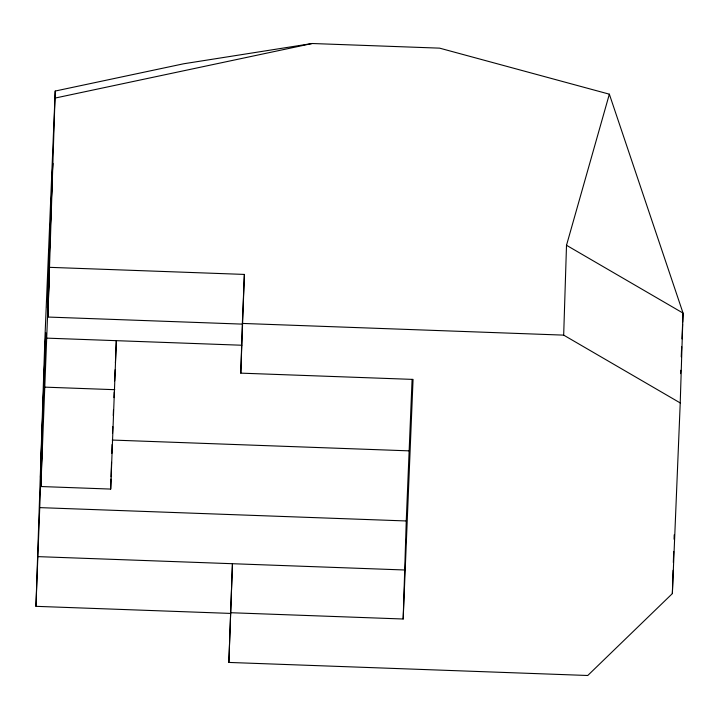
<?xml version="1.0" encoding="UTF-8"?>
<svg xmlns="http://www.w3.org/2000/svg" width="719" height="719" viewBox="0 0 719 719"><rect width="100%" height="100%" fill="white"/><g stroke="black" fill="none" stroke-linecap="round" stroke-linejoin="round"><path stroke-width="1.08" d="M230.404 613.406L35.95 606.333L44.875 339.305L55.228 91.043L183.678 63.775L312.163 43.508L439.615 48.146L609.353 94.18L683.05 313.098L680.228 402.937L672.364 593.588L587.756 675.492L228.858 662.433L232.453 563.714L228.858 662.433M35.95 606.333L42.43 437.512L40.893 486.529L110.69 489.073L116.334 340.662L115.408 362.996M40.893 486.529L49.422 268.016L47.885 317.043L242.33 324.116L240.793 373.143L413.057 379.407L403.17 619.005L230.907 612.732M47.885 317.043L55.228 91.043M110.69 489.073L111.005 479.043M111.077 476.814L111.535 462.335M111.813 453.419L112.092 444.513M240.793 373.143L244.379 274.424L49.935 267.351M403.17 619.005L406.253 520.96L412.095 379.389M680.228 402.937L563.678 335.126L566.509 245.287L609.353 94.18M672.364 593.588L673.092 570.302M673.344 562.537L673.685 551.446M674.071 539.241L674.215 534.81M112.515 433.35L112.784 426.655M113.251 415.483L113.476 409.902M113.988 397.616L114.213 392.035M114.672 380.863L115.139 369.701M242.33 324.116L244.379 274.424M680.551 373.655L680.695 370.294M681.244 356.84L681.666 346.747M681.989 338.892L682.592 324.314M682.682 322.067L683.05 313.098L566.509 245.287M55.255 98.036L312.163 43.508M242.842 323.451L563.678 335.126M46.528 338.128L241.818 345.237M44.991 387.146L114.788 389.689M112.236 440.055L409.147 450.858M39.536 507.614L406.253 520.96M37.999 556.632L404.707 569.987M40.641 467.88L40.48 477.317L45.737 332.726L40.641 467.88M47.634 298.385L47.472 307.831L52.73 163.24L47.634 298.385"/></g></svg>
